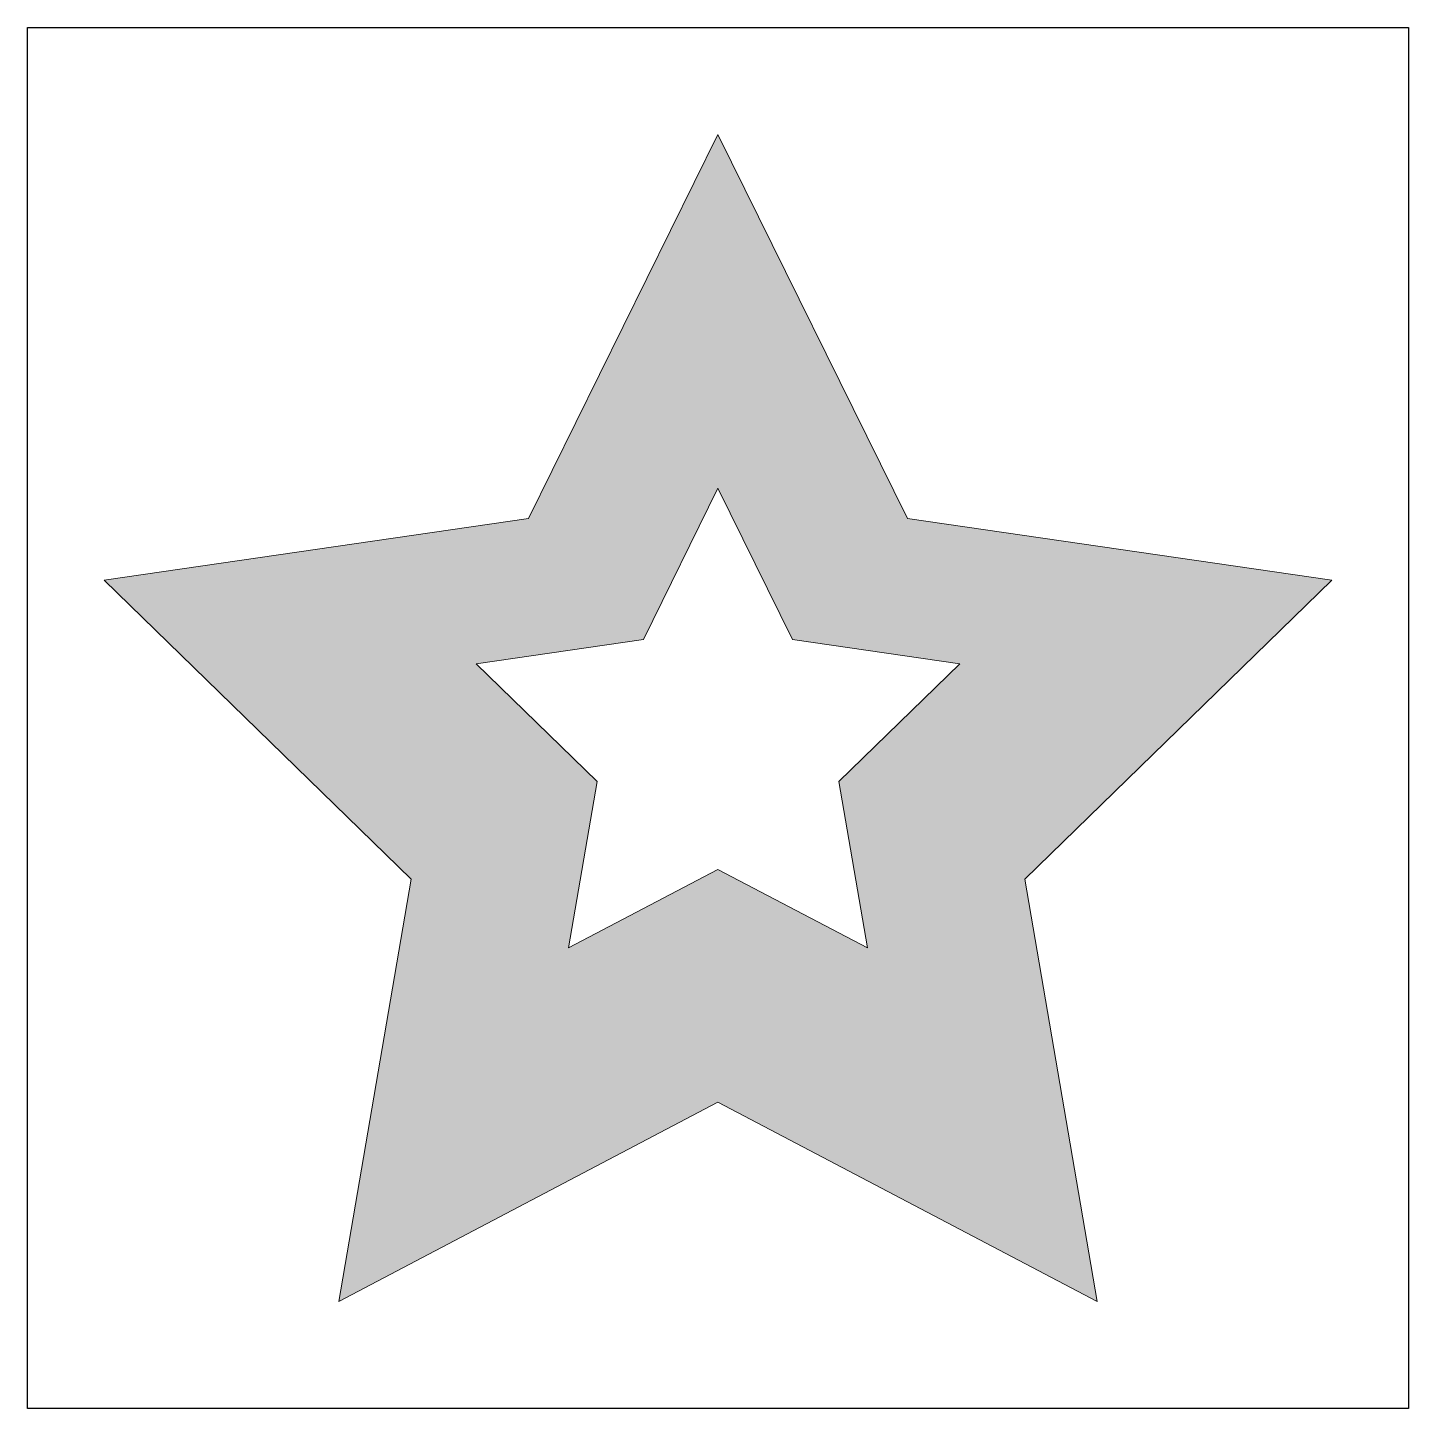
# Model space of a CAD drawing. Header units: inches. Extents: x 0 to 114, y 0 to 114.
import ezdxf

# ---------------------------------------------------------------- set-up
doc = ezdxf.new("R2010")
doc.units = ezdxf.units.IN
doc.header["$MEASUREMENT"] = 0
doc.layers.add('Image Background', color=7, linetype='Continuous')
doc.layers.add('Layer 1', color=7, linetype='Continuous')
picture_1 = doc.add_image_def('image1.png', size_in_pixel=(1350, 1350))

msp = doc.modelspace()

# ---------------------------------------------------------------- hatches: boundary and pattern name
at = {"layer": 'Layer 1', "true_color": 0x34abc6}
h = msp.add_hatch(color=143, dxfattribs=at)
h.dxf.hatch_style = 2
h.paths.add_polyline_path([(107.95, 68.56), (72.85, 73.66), (57.15, 105.46), (41.45, 73.66), (6.35, 68.56), (31.75, 43.8), (25.75, 8.84), (57.15, 25.34), (88.55, 8.84), (82.55, 43.8)])
h.paths.add_polyline_path([(69.52, 38.12), (57.15, 44.62), (44.78, 38.12), (47.15, 51.89), (37.14, 61.64), (50.97, 63.65), (57.15, 76.18), (63.33, 63.65), (77.16, 61.64), (67.15, 51.89)])

# ---------------------------------------------------------------- linework, layer by layer
at = {"layer": 'Layer 1', "lineweight": 0}
for points in [[(107.95, 68.56), (72.85, 73.66), (57.15, 105.46), (41.45, 73.66), (6.35, 68.56), (31.75, 43.8), (25.75, 8.84), (57.15, 25.34), (88.55, 8.84), (82.55, 43.8), (107.95, 68.56)], [(69.52, 38.12), (57.15, 44.62), (44.78, 38.12), (47.15, 51.89), (37.14, 61.64), (50.97, 63.65), (57.15, 76.18), (63.33, 63.65), (77.16, 61.64), (67.15, 51.89), (69.52, 38.12)]]:
    msp.add_lwpolyline(points, dxfattribs=at)

# ---------------------------------------------------------------- pictures from other files: only their frames are drawn
at = {"layer": 'Image Background'}
image = msp.add_image(picture_1, insert=(0, 0), size_in_units=(114.3, 114.3), dxfattribs=at)

doc.saveas('drawing.dxf')
